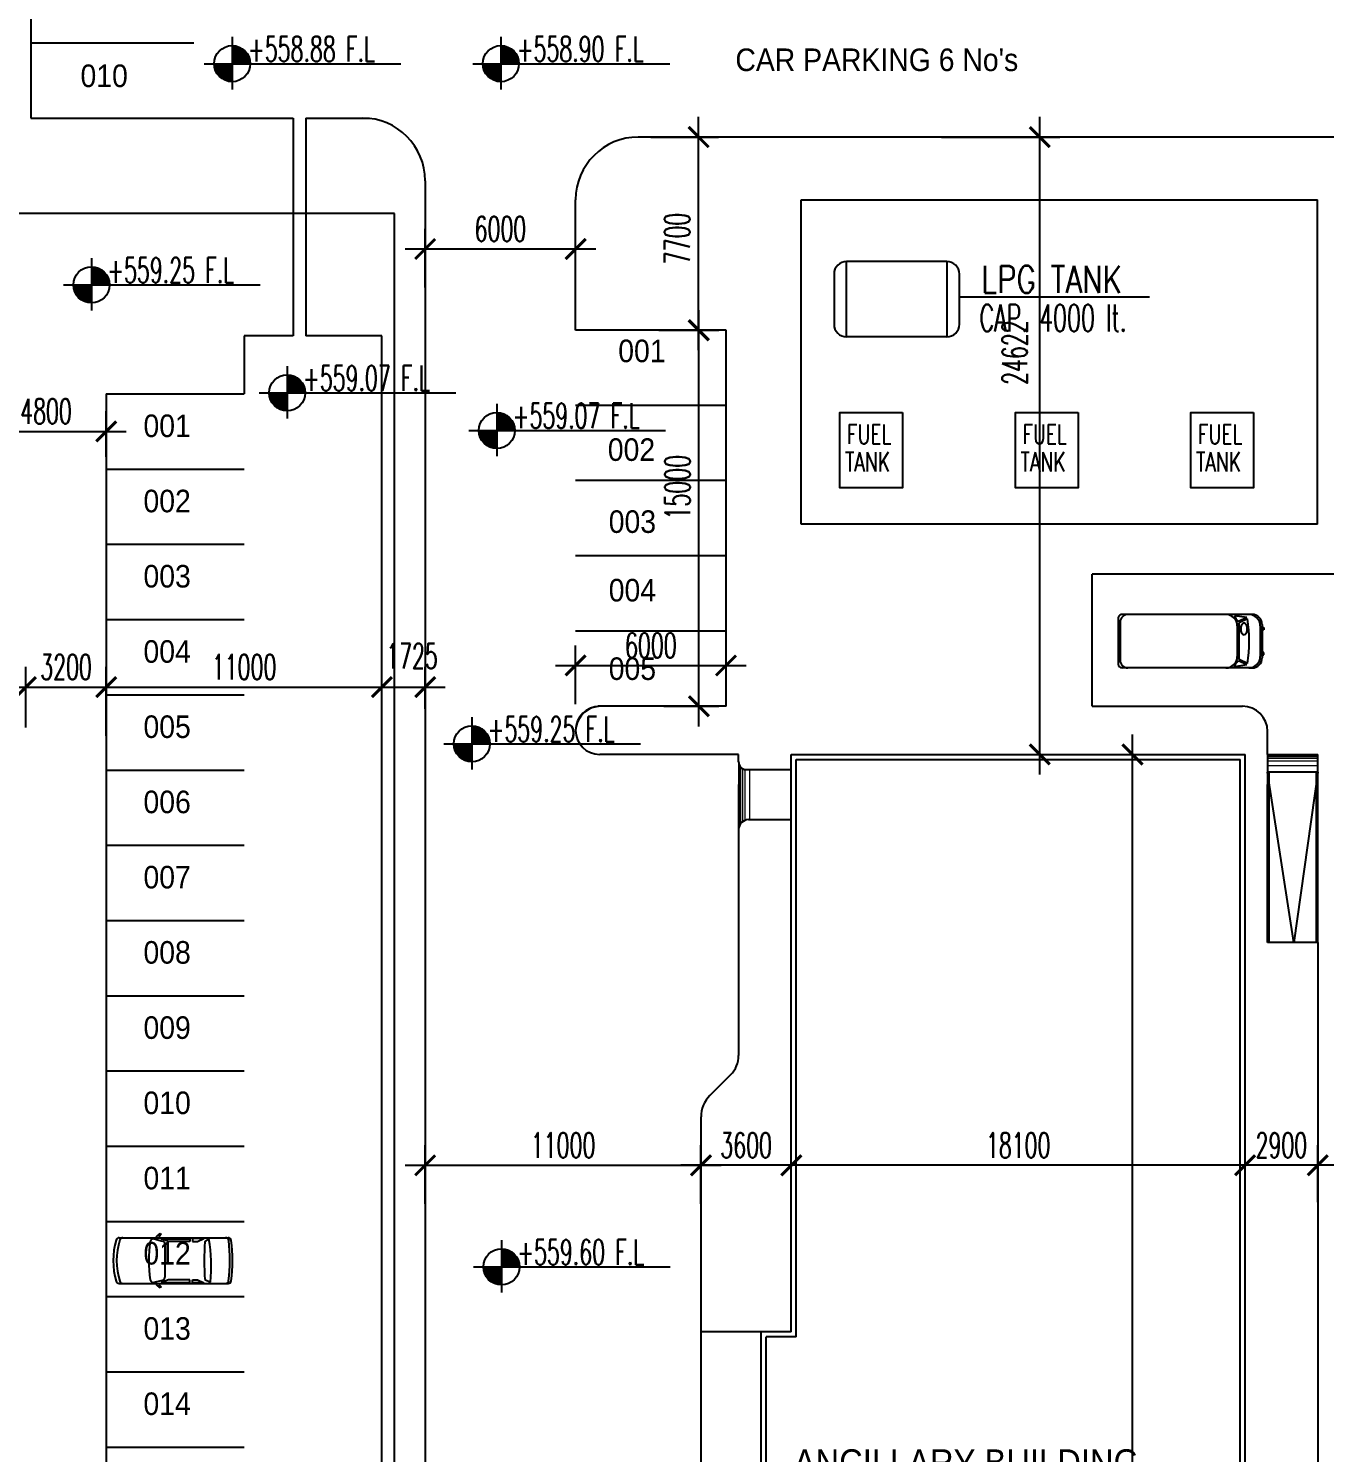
# Model space of a CAD drawing. Extents: x -708 to -403, y -916 to -561.
# Drawn here: x -645.3 to -593.6, y -712.5 to -655.8 of the extents above; entities that cross this region are included whole.
import ezdxf

# ---------------------------------------------------------------- set-up
doc = ezdxf.new("R2010")
doc.units = 0
doc.header["$LTSCALE"] = 0.2
doc.header["$MEASUREMENT"] = 0
doc.header["$PDMODE"] = 3
doc.header["$PDSIZE"] = 5
doc.linetypes.add('HIDDEN', pattern=[0.375, 0.25, -0.125])
doc.layers.get('0').update_dxf_attribs({"color": 11, "linetype": 'CONTINUOUS'})
doc.layers.get('Defpoints').update_dxf_attribs({"linetype": 'CONTINUOUS'})
for name, color, linetype in [('CCar', 7, 'CONTINUOUS'), ('CURB', 9, 'CONTINUOUS'), ('dimsite', 4, 'CONTINUOUS'), ('FENCE', 3, 'HIDDEN'), ('Level', 2, 'CONTINUOUS'), ('ParkLine', 11, 'CONTINUOUS'), ('Prapet', 2, 'CONTINUOUS'), ('Ptext', 11, 'CONTINUOUS'), ('ROOF', 2, 'CONTINUOUS'), ('STR', 9, 'CONTINUOUS'), ('TEXT', 4, 'CONTINUOUS'), ('TXT1', 2, 'CONTINUOUS'), ('WALKWAYS', 9, 'CONTINUOUS')]:
    doc.layers.add(name, color=color, linetype=linetype)
doc.layers.add('H-RAMP', color=11, linetype='CONTINUOUS', lineweight=5)
doc.styles.add('ROMANS', font='ROMANS.SHX', dxfattribs={"width": 0.6})
doc.styles.add('S-077', font='simplex.shx', dxfattribs={"width": 0.8, "height": 1077})
doc.styles.add('TTXT', font='swisse.ttf', dxfattribs={"width": 0.6})
doc.linetypes.add('FENCELINE1', pattern='A,0.25,-0.1,[133,ltypeshp.shx,S=0.1,R=0,X=-0.1,Y=0],-0.1,1', length=1.45)
doc.dimstyles.new('1-500', dxfattribs={"dimscale": 2, "dimtxt": 0.5, "dimasz": 0.4, "dimexe": 0.4, "dimexo": 0.03, "dimgap": 0.15, "dimtad": 1, "dimdec": 0, "dimlfac": 1000, "dimzin": 13, "dimdsep": 46, "dimtxsty": 'ROMANS', "dimblk": 'ARCHTICK', "dimcen": 0.09, "dimdle": 0.4, "dimclrd": 256, "dimclre": 256, "dimclrt": 2, "dimadec": 0, "dimazin": 0, "dimtfac": 1, "dimtdec": 0, "dimtofl": 0, "dimtmove": 2, "dimatfit": 3, "dimldrblk": 'CLOSEDBLANK', "dimfxl": 0, "dimtolj": 1, "dimtzin": 0, "dimlwd": -1, "dimlwe": -1, "dimarcsym": 0})

# ---------------------------------------------------------------- blocks, each defined once
blk = doc.blocks.new('_ARCHTICK')
at = {"color": 0, "linetype": 'ByBlock', "const_width": 0.15}
blk.add_lwpolyline([(-0.5, -0.5), (0.5, 0.5)], dxfattribs=at)
blk = doc.blocks.new('*D29')
at = {"layer": 'Defpoints', "color": 0}
for p in [(-660.217, -681.611), (-645.392, -682.014), (-645.392, -682.014)]:
    blk.add_point(p, dxfattribs=at)
at = {"layer": 'dimsite'}
for p, q in [((-645.392, -681.954), (-645.392, -681.214)), ((-661.017, -682.014), (-644.592, -682.014)), ((-660.217, -681.671), (-660.217, -682.814))]:
    blk.add_line(p, q, dxfattribs=at)
at = {"layer": 'dimsite', "xscale": 0.8, "yscale": 0.8, "zscale": 0.8, "rotation": 180}
blk.add_blockref('_ARCHTICK', (-660.217, -682.014), dxfattribs=at)
at = {"layer": 'dimsite', "xscale": 0.8, "yscale": 0.8, "zscale": 0.8}
blk.add_blockref('_ARCHTICK', (-645.392, -682.014), dxfattribs=at)
at = {"layer": 'dimsite', "color": 2, "insert": (-652.805, -681.214), "char_height": 1, "attachment_point": 5, "style": 'ROMANS'}
blk.add_mtext('\\A1;14825', dxfattribs=at)
blk = doc.blocks.new('_ClosedBlank')
at = {"color": 0, "linetype": 'ByBlock', "lineweight": -2}
for p, q in [((-1, 0.167), (0, 0)), ((-1, 0.167), (-1, -0.167)), ((0, 0), (-1, -0.167))]:
    blk.add_line(p, q, dxfattribs=at)
blk = doc.blocks.new('*D34')
at = {"layer": 'Defpoints', "color": 0}
for p in [(-631.192, -682.014), (-631.192, -682.932), (-642.192, -683.231)]:
    blk.add_point(p, dxfattribs=at)
at = {"layer": 'dimsite'}
for p, q in [((-642.192, -683.171), (-642.192, -681.214)), ((-631.192, -682.872), (-631.192, -681.214)), ((-642.992, -682.014), (-630.392, -682.014))]:
    blk.add_line(p, q, dxfattribs=at)
at = {"layer": 'dimsite', "xscale": 0.8, "yscale": 0.8, "zscale": 0.8, "rotation": 180}
blk.add_blockref('_ARCHTICK', (-642.192, -682.014), dxfattribs=at)
at = {"layer": 'dimsite', "xscale": 0.8, "yscale": 0.8, "zscale": 0.8}
blk.add_blockref('_ARCHTICK', (-631.192, -682.014), dxfattribs=at)
at = {"layer": 'dimsite', "color": 2, "insert": (-636.692, -681.214), "char_height": 1, "attachment_point": 5, "style": 'ROMANS'}
blk.add_mtext('\\A1;11000', dxfattribs=at)
blk = doc.blocks.new('*D35')
at = {"layer": 'Defpoints', "color": 0}
for p in [(-618.467, -701.086), (-629.467, -702.689), (-618.467, -702.689)]:
    blk.add_point(p, dxfattribs=at)
at = {"layer": 'dimsite'}
for p, q in [((-629.467, -702.629), (-629.467, -700.286)), ((-618.467, -702.629), (-618.467, -700.286)), ((-630.267, -701.086), (-617.667, -701.086))]:
    blk.add_line(p, q, dxfattribs=at)
at = {"layer": 'dimsite', "xscale": 0.8, "yscale": 0.8, "zscale": 0.8, "rotation": 180}
blk.add_blockref('_ARCHTICK', (-629.467, -701.086), dxfattribs=at)
at = {"layer": 'dimsite', "xscale": 0.8, "yscale": 0.8, "zscale": 0.8}
blk.add_blockref('_ARCHTICK', (-618.467, -701.086), dxfattribs=at)
at = {"layer": 'dimsite', "color": 2, "insert": (-623.967, -700.286), "char_height": 1, "attachment_point": 5, "style": 'ROMANS'}
blk.add_mtext('\\A1;11000', dxfattribs=at)
blk = doc.blocks.new('*D173')
at = {"layer": 'Defpoints', "color": 0}
for p in [(-642.192, -671.817), (-642.192, -672.887), (-646.992, -673.018)]:
    blk.add_point(p, dxfattribs=at)
at = {"layer": 'dimsite'}
for p, q in [((-646.992, -672.958), (-646.992, -671.017)), ((-642.192, -672.827), (-642.192, -671.017)), ((-647.792, -671.817), (-641.392, -671.817))]:
    blk.add_line(p, q, dxfattribs=at)
at = {"layer": 'dimsite', "xscale": 0.8, "yscale": 0.8, "zscale": 0.8, "rotation": 180}
blk.add_blockref('_ARCHTICK', (-646.992, -671.817), dxfattribs=at)
at = {"layer": 'dimsite', "xscale": 0.8, "yscale": 0.8, "zscale": 0.8}
blk.add_blockref('_ARCHTICK', (-642.192, -671.817), dxfattribs=at)
at = {"layer": 'dimsite', "color": 2, "insert": (-644.592, -671.017), "char_height": 1, "attachment_point": 5, "style": 'ROMANS'}
blk.add_mtext('\\A1;4800', dxfattribs=at)
blk = doc.blocks.new('Vclsdp')
for p, q in [((0.236, 0.911), (4.582, 0.911)), ((1.631, 0.865), (1.964, 0.777)), ((1.911, 1.053), (1.87, 1.071)), ((2.198, 0.768), (1.916, 0.872)), ((1.916, 0.872), (3.053, 0.872)), ((2.058, 0.654), (2.058, -0.654)), ((3.053, 0.768), (2.198, 0.768)), ((3.053, 0.872), (3.053, 0.768)), ((3.16, 0.883), (3.16, 0.766)), ((3.617, 0.883), (3.16, 0.883)), ((3.16, 0.766), (3.355, 0.766)), ((3.355, 0.766), (3.617, 0.883)), ((3.655, 0.751), (3.816, 0.864)), ((0.236, -0.911), (4.581, -0.911)), ((1.631, -0.865), (1.964, -0.777)), ((1.911, -1.053), (1.87, -1.071)), ((2.198, -0.768), (1.916, -0.872)), ((1.916, -0.872), (3.053, -0.872)), ((3.053, -0.768), (2.198, -0.768)), ((3.053, -0.872), (3.053, -0.768)), ((3.16, -0.883), (3.16, -0.766)), ((3.16, -0.766), (3.355, -0.766)), ((3.617, -0.883), (3.16, -0.883)), ((3.355, -0.766), (3.617, -0.883)), ((3.655, -0.751), (3.875, -0.864))]:
    blk.add_line(p, q)
for centre, radius, start, end in [((2.993, 0), 2.993, 164.0673, 195.9327), ((0.236, 0.784), 0.127, 90, 162.5507), ((2.964, 0), 2.829, 163.0675, 196.9325), ((0.378, 0.784), 0.127, 90, 161.4637), ((6.155, 0), 4.743, 170.7342, 189.2658), ((1.599, 0.742), 0.127, 75.2564, 170.0648), ((1.973, 0.786), 0.303, 109.7944, 155.6458), ((2.008, 0.9), 0.18, 122.3474, 176.7713), ((1.931, 0.654), 0.127, 0, 75.2564), ((13.72, 0), 10.093, 175.7353, 184.2647), ((-2.706, -0.221), 6.611, 354.4202, 9.448), ((4.478, 0.784), 0.127, 7.3566, 90), ((4.582, 0.784), 0.127, 7.3566, 90), ((-2.175, 0.004), 6.825, 353.2311, 6.6925), ((-2.07, 0.004), 6.825, 353.2311, 6.6925), ((0.236, -0.784), 0.127, 197.4493, 270), ((0.378, -0.784), 0.127, 198.5363, 270), ((1.599, -0.742), 0.127, 189.9352, 284.7436), ((1.973, -0.786), 0.303, 204.3542, 250.2056), ((2.008, -0.9), 0.18, 183.2287, 237.6526), ((1.931, -0.654), 0.127, 284.7436, 0), ((4.477, -0.784), 0.127, 270, 352.5594), ((4.581, -0.784), 0.127, 270, 352.5594)]:
    blk.add_arc(centre, radius, start, end)
blk = doc.blocks.new('*D186')
at = {"layer": 'Defpoints', "color": 0}
for p in [(-642.192, -682.014), (-645.392, -683.691), (-642.192, -684.017)]:
    blk.add_point(p, dxfattribs=at)
at = {"layer": 'dimsite'}
for p, q in [((-645.392, -683.631), (-645.392, -681.214)), ((-642.192, -683.957), (-642.192, -681.214)), ((-646.192, -682.014), (-641.392, -682.014))]:
    blk.add_line(p, q, dxfattribs=at)
at = {"layer": 'dimsite', "xscale": 0.8, "yscale": 0.8, "zscale": 0.8, "rotation": 180}
blk.add_blockref('_ARCHTICK', (-645.392, -682.014), dxfattribs=at)
at = {"layer": 'dimsite', "xscale": 0.8, "yscale": 0.8, "zscale": 0.8}
blk.add_blockref('_ARCHTICK', (-642.192, -682.014), dxfattribs=at)
at = {"layer": 'dimsite', "color": 2, "insert": (-643.792, -681.214), "char_height": 1, "attachment_point": 5, "style": 'ROMANS'}
blk.add_mtext('\\A1;3200', dxfattribs=at)
blk = doc.blocks.new('*D235')
at = {"layer": 'Defpoints', "color": 0}
for p in [(-623.467, -664.543), (-629.467, -666.146), (-623.467, -666.146)]:
    blk.add_point(p, dxfattribs=at)
at = {"layer": 'dimsite'}
for p, q in [((-629.467, -666.086), (-629.467, -663.743)), ((-623.467, -666.086), (-623.467, -663.743)), ((-630.267, -664.543), (-622.667, -664.543))]:
    blk.add_line(p, q, dxfattribs=at)
at = {"layer": 'dimsite', "xscale": 0.8, "yscale": 0.8, "zscale": 0.8, "rotation": 180}
blk.add_blockref('_ARCHTICK', (-629.467, -664.543), dxfattribs=at)
at = {"layer": 'dimsite', "xscale": 0.8, "yscale": 0.8, "zscale": 0.8}
blk.add_blockref('_ARCHTICK', (-623.467, -664.543), dxfattribs=at)
at = {"layer": 'dimsite', "color": 2, "insert": (-626.467, -663.743), "char_height": 1, "attachment_point": 5, "style": 'ROMANS'}
blk.add_mtext('\\A1;6000', dxfattribs=at)
blk = doc.blocks.new('*D236')
at = {"layer": 'Defpoints', "color": 0}
for p in [(-617.467, -681.153), (-623.467, -682.755), (-617.467, -682.755)]:
    blk.add_point(p, dxfattribs=at)
at = {"layer": 'dimsite'}
for p, q in [((-623.467, -682.695), (-623.467, -680.353)), ((-617.467, -682.695), (-617.467, -680.353)), ((-624.267, -681.153), (-616.667, -681.153))]:
    blk.add_line(p, q, dxfattribs=at)
at = {"layer": 'dimsite', "xscale": 0.8, "yscale": 0.8, "zscale": 0.8, "rotation": 180}
blk.add_blockref('_ARCHTICK', (-623.467, -681.153), dxfattribs=at)
at = {"layer": 'dimsite', "xscale": 0.8, "yscale": 0.8, "zscale": 0.8}
blk.add_blockref('_ARCHTICK', (-617.467, -681.153), dxfattribs=at)
at = {"layer": 'dimsite', "color": 2, "insert": (-620.467, -680.353), "char_height": 1, "attachment_point": 5, "style": 'ROMANS'}
blk.add_mtext('\\A1;6000', dxfattribs=at)
blk = doc.blocks.new('*D237')
at = {"layer": 'Defpoints', "color": 0}
for p in [(-629.467, -682.014), (-631.192, -682.992), (-629.467, -682.945)]:
    blk.add_point(p, dxfattribs=at)
at = {"layer": 'dimsite'}
for p, q in [((-631.192, -682.932), (-631.192, -681.214)), ((-629.467, -682.885), (-629.467, -681.214)), ((-631.992, -682.014), (-628.667, -682.014))]:
    blk.add_line(p, q, dxfattribs=at)
at = {"layer": 'dimsite', "xscale": 0.8, "yscale": 0.8, "zscale": 0.8, "rotation": 180}
blk.add_blockref('_ARCHTICK', (-631.192, -682.014), dxfattribs=at)
at = {"layer": 'dimsite', "xscale": 0.8, "yscale": 0.8, "zscale": 0.8}
blk.add_blockref('_ARCHTICK', (-629.467, -682.014), dxfattribs=at)
at = {"layer": 'dimsite', "color": 2, "insert": (-629.994, -680.779), "char_height": 1, "attachment_point": 5, "style": 'ROMANS'}
blk.add_mtext('\\A1;1725', dxfattribs=at)
blk = doc.blocks.new('*D238')
at = {"layer": 'Defpoints', "color": 0}
for p in [(-608.935, -660.08), (-604.954, -660.08), (-608.185, -684.702)]:
    blk.add_point(p, dxfattribs=at)
at = {"layer": 'dimsite'}
for p, q in [((-604.954, -685.502), (-604.954, -659.28)), ((-608.875, -660.08), (-604.154, -660.08)), ((-608.125, -684.702), (-604.154, -684.702))]:
    blk.add_line(p, q, dxfattribs=at)
at = {"layer": 'dimsite', "xscale": 0.8, "yscale": 0.8, "zscale": 0.8}
for p, rotation in [((-604.954, -660.08), 90), ((-604.954, -684.702), 270)]:
    blk.add_blockref('_ARCHTICK', p, dxfattribs=dict(at, rotation=rotation))
at = {"layer": 'dimsite', "color": 2, "insert": (-605.951, -668.677), "char_height": 1, "attachment_point": 5, "rotation": 90, "style": 'ROMANS'}
blk.add_mtext('\\A1;24622', dxfattribs=at)
blk = doc.blocks.new('*D239')
at = {"layer": 'Defpoints', "color": 0}
for p in [(-620.533, -660.08), (-618.563, -660.08), (-620.163, -667.781)]:
    blk.add_point(p, dxfattribs=at)
at = {"layer": 'dimsite'}
for p, q in [((-618.563, -668.581), (-618.563, -659.28)), ((-620.473, -660.08), (-617.763, -660.08)), ((-620.103, -667.781), (-617.763, -667.781))]:
    blk.add_line(p, q, dxfattribs=at)
at = {"layer": 'dimsite', "xscale": 0.8, "yscale": 0.8, "zscale": 0.8}
for p, rotation in [((-618.563, -660.08), 90), ((-618.563, -667.781), 270)]:
    blk.add_blockref('_ARCHTICK', p, dxfattribs=dict(at, rotation=rotation))
at = {"layer": 'dimsite', "color": 2, "insert": (-619.417, -664.128), "char_height": 1, "attachment_point": 5, "rotation": 90, "style": 'ROMANS'}
blk.add_mtext('\\A1;7700', dxfattribs=at)
blk = doc.blocks.new('*D240')
at = {"layer": 'Defpoints', "color": 0}
for p in [(-620.208, -667.781), (-618.551, -667.781), (-620.008, -682.781)]:
    blk.add_point(p, dxfattribs=at)
at = {"layer": 'dimsite'}
for p, q in [((-618.551, -683.581), (-618.551, -666.981)), ((-620.148, -667.781), (-617.751, -667.781)), ((-619.948, -682.781), (-617.751, -682.781))]:
    blk.add_line(p, q, dxfattribs=at)
at = {"layer": 'dimsite', "xscale": 0.8, "yscale": 0.8, "zscale": 0.8}
for p, rotation in [((-618.551, -667.781), 90), ((-618.551, -682.781), 270)]:
    blk.add_blockref('_ARCHTICK', p, dxfattribs=dict(at, rotation=rotation))
at = {"layer": 'dimsite', "color": 2, "insert": (-619.405, -674.046), "char_height": 1, "attachment_point": 5, "rotation": 90, "style": 'ROMANS'}
blk.add_mtext('\\A1;15000', dxfattribs=at)
blk = doc.blocks.new('*D258')
at = {"layer": 'Defpoints', "color": 0}
for p in [(-605.282, -684.702), (-601.254, -684.702), (-603.24, -751.722)]:
    blk.add_point(p, dxfattribs=at)
at = {"layer": 'dimsite'}
for p, q in [((-601.254, -752.522), (-601.254, -683.902)), ((-605.222, -684.702), (-600.454, -684.702)), ((-603.18, -751.722), (-600.454, -751.722))]:
    blk.add_line(p, q, dxfattribs=at)
at = {"layer": 'dimsite', "xscale": 0.8, "yscale": 0.8, "zscale": 0.8}
for p, rotation in [((-601.254, -684.702), 90), ((-601.254, -751.722), 270)]:
    blk.add_blockref('_ARCHTICK', p, dxfattribs=dict(at, rotation=rotation))
at = {"layer": 'dimsite', "color": 2, "insert": (-602.054, -718.212), "char_height": 1, "attachment_point": 5, "rotation": 90, "style": 'ROMANS'}
blk.add_mtext('\\A1;67020', dxfattribs=at)
blk = doc.blocks.new('*D257')
at = {"layer": 'Defpoints', "color": 0}
for p in [(-618.467, -701.086), (-618.467, -702.617), (-614.867, -702.617)]:
    blk.add_point(p, dxfattribs=at)
at = {"layer": 'dimsite'}
for p, q in [((-618.467, -702.557), (-618.467, -700.286)), ((-614.867, -702.557), (-614.867, -700.286)), ((-614.067, -701.086), (-619.267, -701.086))]:
    blk.add_line(p, q, dxfattribs=at)
at = {"layer": 'dimsite', "xscale": 0.8, "yscale": 0.8, "zscale": 0.8, "rotation": 180}
blk.add_blockref('_ARCHTICK', (-618.467, -701.086), dxfattribs=at)
at = {"layer": 'dimsite', "xscale": 0.8, "yscale": 0.8, "zscale": 0.8}
blk.add_blockref('_ARCHTICK', (-614.867, -701.086), dxfattribs=at)
at = {"layer": 'dimsite', "color": 2, "insert": (-616.667, -700.286), "char_height": 1, "attachment_point": 5, "style": 'ROMANS'}
blk.add_mtext('\\A1;3600', dxfattribs=at)
blk = doc.blocks.new('*D255')
at = {"layer": 'Defpoints', "color": 0}
for p in [(-614.867, -701.086), (-614.867, -702.617), (-596.767, -702.617)]:
    blk.add_point(p, dxfattribs=at)
at = {"layer": 'dimsite'}
for p, q in [((-614.867, -702.557), (-614.867, -700.286)), ((-596.767, -702.557), (-596.767, -700.286)), ((-595.967, -701.086), (-615.667, -701.086))]:
    blk.add_line(p, q, dxfattribs=at)
at = {"layer": 'dimsite', "xscale": 0.8, "yscale": 0.8, "zscale": 0.8, "rotation": 180}
blk.add_blockref('_ARCHTICK', (-614.867, -701.086), dxfattribs=at)
at = {"layer": 'dimsite', "xscale": 0.8, "yscale": 0.8, "zscale": 0.8}
blk.add_blockref('_ARCHTICK', (-596.767, -701.086), dxfattribs=at)
at = {"layer": 'dimsite', "color": 2, "insert": (-605.817, -700.286), "char_height": 1, "attachment_point": 5, "style": 'ROMANS'}
blk.add_mtext('\\A1;18100', dxfattribs=at)
blk = doc.blocks.new('*D256')
at = {"layer": 'Defpoints', "color": 0}
for p in [(-596.767, -701.086), (-596.767, -702.617), (-593.867, -702.617)]:
    blk.add_point(p, dxfattribs=at)
at = {"layer": 'dimsite'}
for p, q in [((-596.767, -702.557), (-596.767, -700.286)), ((-593.867, -702.557), (-593.867, -700.286)), ((-593.067, -701.086), (-597.567, -701.086))]:
    blk.add_line(p, q, dxfattribs=at)
at = {"layer": 'dimsite', "xscale": 0.8, "yscale": 0.8, "zscale": 0.8, "rotation": 180}
blk.add_blockref('_ARCHTICK', (-596.767, -701.086), dxfattribs=at)
at = {"layer": 'dimsite', "xscale": 0.8, "yscale": 0.8, "zscale": 0.8}
blk.add_blockref('_ARCHTICK', (-593.867, -701.086), dxfattribs=at)
at = {"layer": 'dimsite', "color": 2, "insert": (-595.317, -700.286), "char_height": 1, "attachment_point": 5, "style": 'ROMANS'}
blk.add_mtext('\\A1;2900', dxfattribs=at)
blk = doc.blocks.new('Vtvanp')
for p, q in [((0, -0.66), (0, 0.66)), ((0.076, -0.61), (0.076, 0.61)), ((0.406, 1.067), (5.588, 1.067)), ((0.588, 0.893), (0.923, 0.734)), ((0.61, 0.939), (1.107, 1.017)), ((0.61, 0.939), (0.945, 0.779)), ((0.923, 0.734), (0.923, -0.734)), ((1.045, 0.886), (0.945, 0.779)), ((0.991, -0.61), (0.991, 0.61)), ((1.107, 1.017), (1.045, 0.886)), ((5.664, -0.762), (5.664, 0.762)), ((5.74, -0.914), (5.74, 0.914)), ((0, 0.549), (-0.061, 0.549)), ((-0.061, 0.549), (-0.061, 0.453)), ((-0.061, 0.453), (0, 0.453)), ((-0.061, -0.453), (0, -0.453)), ((-0.061, -0.549), (-0.061, -0.453)), ((0, -0.549), (-0.061, -0.549)), ((0.406, -1.067), (5.588, -1.067)), ((0.588, -0.893), (0.923, -0.734)), ((0.61, -0.939), (0.945, -0.779)), ((0.61, -0.939), (1.107, -1.017)), ((1.045, -0.886), (0.945, -0.779)), ((1.107, -1.017), (1.045, -0.886))]:
    blk.add_line(p, q)
blk.add_lwpolyline([(0.724, -0.257, 0.15854), (0.679, -0.272, 0.106465), (0.632, -0.324, 0.07162), (0.601, -0.402, 0.071565), (0.594, -0.486, 0.057969), (0.604, -0.578, 0.07162), (0.632, -0.648, 0.106465), (0.679, -0.701, 0.15854), (0.724, -0.716, 0.15854), (0.77, -0.701, 0.106465), (0.817, -0.648, 0.07162), (0.844, -0.578, 0.057969), (0.855, -0.486, 0.057969), (0.844, -0.394, 0.07162), (0.817, -0.324, 0.106465), (0.77, -0.272, 0.15854)], format="xyb", close=True)
for centre, radius, start, end in [((0.406, 0.66), 0.406, 90, 180), ((0.533, 0.61), 0.457, 90, 180), ((5.779, 0), 5.267, 170.2424, 189.7576), ((1.448, 0.61), 0.457, 90, 180), ((5.359, 0.762), 0.305, 0, 90), ((5.588, 0.914), 0.152, 0, 90), ((0.406, -0.66), 0.406, 180, 270), ((0.533, -0.61), 0.457, 180, 270), ((1.448, -0.61), 0.457, 180, 270), ((5.359, -0.762), 0.305, 270, 0), ((5.588, -0.914), 0.152, 270, 0)]:
    blk.add_arc(centre, radius, start, end)
blk = doc.blocks.new('A$C4FC02F7F')
at = {"layer": 'CURB', "color": 8, "linetype": 'Continuous'}
blk.add_line((15.3046, 102.8651), (22.8844, 102.8651), dxfattribs=at)
at = {"layer": 'CURB'}
for p, q in [((6, 86.542), (0.9608, 86.542)), ((6.5004, 84.6205), (0.9608, 84.6205)), ((6.5004, 84.3205), (6.5004, 84.6205)), ((29.6, 77.1205), (29.6, 84.6205)), ((6.8, 84.0205), (8.6, 84.0205)), ((29.55, 77.1205), (29.55, 83.9205)), ((6.5, 83.4205), (6.5, 72.6176)), ((27.5991, 77.1205), (27.5991, 83.4205)), ((6.8994, 82.0214), (8.5839, 82.0214)), ((5.3518, 71.0137), (6.1778, 71.8397)), ((5, 70.1652), (5, 61.3005))]:
    blk.add_line(p, q, dxfattribs=at)
for centre, radius, start, end in [((0.9608, 85.5813), 0.9608, 90, 270), ((6.8, 84.3205), 0.3, 177.02834, 270), ((6.8994, 81.6214), 0.4, 90, 180), ((5.4, 72.6176), 1.1, 315, 0), ((6.2003, 70.1652), 1.2, 135, 180)]:
    blk.add_arc(centre, radius, start, end, dxfattribs=at)
at = {"layer": 'FENCE', "linetype": 'FENCELINE1'}
for p, q in [((8.9916, 106.7425), (29.5916, 106.7425)), ((8.9916, 93.8052), (8.9916, 106.7425)), ((29.5916, 93.8052), (29.5916, 106.7425)), ((29.5916, 93.8052), (8.9916, 93.8052))]:
    blk.add_line(p, q, dxfattribs=at)
at = {"layer": 'H-RAMP'}
for p, q in [((29.6, 84.6205), (27.6, 84.6205)), ((6.5004, 84.3205), (6.5004, 81.6214)), ((6.522, 84.2078), (6.522, 81.7539)), ((6.5806, 84.1159), (6.5806, 81.863)), ((6.6528, 84.0591), (6.6528, 81.9364)), ((29.6, 84.607), (27.6, 84.607)), ((29.6, 84.5844), (27.6, 84.5844)), ((29.6, 84.5257), (27.6, 84.5257)), ((29.6, 84.4535), (27.6, 84.4535)), ((29.604, 84.3542), (27.6, 84.3542)), ((29.6, 84.1715), (27.6, 84.1715)), ((6.7521, 84.0243), (6.7521, 81.9933)), ((6.9349, 84.0205), (6.9349, 82.0214))]:
    blk.add_line(p, q, dxfattribs=at)
at = {"layer": 'Prapet'}
blk.add_line((26.7, 47.6005), (26.7, 72.6005), dxfattribs=at)
at = {"layer": 'ROOF'}
for p, q in [((8.601, 61.6005), (8.601, 84.6205)), ((8.601, 84.6205), (26.7, 84.6205)), ((26.7, 17.6005), (26.7, 84.6205)), ((8.801, 61.4005), (8.801, 84.4205)), ((8.801, 84.4205), (26.5, 84.4205)), ((26.5, 17.8005), (26.5, 84.4205)), ((7.4, 28.8165), (7.4, 61.6005)), ((8.601, 61.6005), (7.4, 61.6005)), ((7.6, 29.0165), (7.6, 61.4005)), ((8.801, 61.4005), (7.6, 61.4005))]:
    blk.add_line(p, q, dxfattribs=at)
at = {"layer": 'STR'}
for p, q in [((27.6, 84.6205), (27.6, 77.1205)), ((29.6, 83.9205), (27.6, 83.9205)), ((28.65, 77.1205), (27.6, 83.9205)), ((27.65, 83.9205), (27.65, 77.1205)), ((29.6, 83.9205), (28.65, 77.1205)), ((29.6, 77.1205), (29.6, 83.9205)), ((29.6, 77.1205), (27.6, 77.1205)), ((29.6, 77.1205), (29.6, 33.4005)), ((5, 61.6005), (5, 17.6005)), ((7.4, 61.6005), (5, 61.6005))]:
    blk.add_line(p, q, dxfattribs=at)
at = {"layer": 'TEXT'}
blk.add_line((14.8062, 101.2768), (10.8062, 101.2768), dxfattribs=at)
blk.add_lwpolyline([(14.8062, 104.2768), (14.8062, 101.2768, 0.4142136), (15.3062, 101.7768), (15.3062, 103.7768, 0.4142136), (14.8062, 104.2768), (10.8062, 104.2768, 0.4142136), (10.3062, 103.7768), (10.3062, 101.7768, 0.4142136), (10.8062, 101.2768), (10.8062, 104.2768)], format="xyb", dxfattribs=at)
for points in [[(13.0416, 98.2553), (13.0416, 95.2553), (10.5416, 95.2553), (10.5416, 98.2553)], [(20.0416, 98.2553), (20.0416, 95.2553), (17.5416, 95.2553), (17.5416, 98.2553)], [(27.0416, 98.2553), (27.0416, 95.2553), (24.5416, 95.2553), (24.5416, 98.2553)]]:
    blk.add_lwpolyline(points, close=True, dxfattribs=at)
at = {"layer": 'WALKWAYS'}
for p, q in [((31.5916, 91.8052), (20.6, 91.8052)), ((20.6, 86.542), (20.6, 91.8052)), ((20.6, 86.542), (26.6, 86.542)), ((27.6, 84.6205), (27.6, 85.542))]:
    blk.add_line(p, q, dxfattribs=at)
blk.add_arc((26.6, 85.542), 1, 0, 90, dxfattribs=at)
at = {"layer": 'CURB', "rotation": 180}
blk.add_blockref('Vtvanp', (27.3831, 89.1378), dxfattribs=at)
at = {"layer": 'TEXT', "color": 3, "style": 'S-077'}
for s, height, width, p in [('LPG TANK', 1.077, 0.8, (16.1787, 103.0328)), ('CAP. 4000 lt.', 1.077, 0.6, (16.1115, 101.4905)), ('FUEL', 0.777, 0.7, (10.8234, 97.006)), ('FUEL', 0.777, 0.7, (17.8234, 97.006)), ('FUEL', 0.777, 0.7, (24.8234, 97.006)), ('TANK', 0.777, 0.7, (10.7446, 95.9031)), ('TANK', 0.777, 0.7, (17.7446, 95.9031)), ('TANK', 0.777, 0.7, (24.7446, 95.9031))]:
    blk.add_text(s, height=height, dxfattribs=dict(at, width=width)).set_placement(p)
at = {"layer": 'TXT1', "style": 'TTXT', "width": 0.9}
blk.add_text('ANCILLARY BUILDING', height=1.0374, dxfattribs=at).set_placement((8.6991, 55.8729))
at = {"layer": 'dimsite'}
for base, p1, p2, angle, picture, middle in [((22.2126, 84.6205), (20.2269, 17.6005), (18.1848, 84.6205), 90, '*D258', (21.4126, 51.1105)), ((5, 68.2362), (8.6, 66.7058), (5, 66.7058), 180, '*D257', (6.8, 69.0362)), ((8.6, 68.2362), (26.7, 66.7058), (8.6, 66.7058), 180, '*D255', (17.65, 69.0362)), ((26.7, 68.2362), (29.6, 66.7058), (26.7, 66.7058), 180, '*D256', (28.15, 69.0362))]:
    dim = blk.add_linear_dim(base=base, p1=p1, p2=p2, angle=angle, dimstyle='1-500', dxfattribs=at)
    dim.commit()
    dim.dimension.update_dxf_attribs({"geometry": picture, "text_midpoint": middle, "insert": (623.4671, 769.3226)})

msp = doc.modelspace()

# ---------------------------------------------------------------- linework, layer by layer
at = {"layer": 'CURB'}
for p, q in [((-634.7302, -659.3221), (-634.7302, -668.0091)), ((-634.2302, -659.3221), (-634.2302, -668.0091)), ((-623.4671, -667.7805), (-623.4671, -662.58)), ((-634.7302, -668.0091), (-636.6921, -668.0091)), ((-631.1921, -668.0091), (-634.2302, -668.0091)), ((-617.4671, -682.7805), (-622.5671, -682.7805))]:
    msp.add_line(p, q, dxfattribs=at)
msp.add_arc((-622.4671, -683.7805), 1, 90, 170.20073, dxfattribs=at)
at = {"layer": 'FENCE', "linetype": 'FENCELINE1'}
for p, q in [((-614.4755, -662.58), (-593.8755, -662.58)), ((-630.6921, -663.1221), (-682.9921, -663.1221)), ((-630.6921, -759.8408), (-630.6921, -663.1221))]:
    msp.add_line(p, q, dxfattribs=at)
at = {"layer": 'Level'}
for p, q in [((-637.1685, -656.0879), (-637.1685, -658.178)), ((-626.4475, -656.0879), (-626.4475, -658.178)), ((-638.2863, -657.1536), (-630.4374, -657.1536)), ((-627.5653, -657.1536), (-619.7163, -657.1536)), ((-642.7819, -664.911), (-642.7819, -667.0011)), ((-643.8998, -665.9767), (-636.0508, -665.9767)), ((-634.9746, -669.2157), (-634.9746, -671.3059)), ((-636.0924, -670.2814), (-628.2434, -670.2814)), ((-626.61, -670.7157), (-626.61, -672.8059)), ((-627.7278, -671.7814), (-619.8788, -671.7814)), ((-627.6095, -683.2149), (-627.6095, -685.3051)), ((-628.7273, -684.2807), (-620.8784, -684.2807)), ((-626.4278, -704.0724), (-626.4278, -706.1626)), ((-627.5456, -705.1381), (-619.6966, -705.1381))]:
    msp.add_line(p, q, dxfattribs=at)
at = {"layer": 'Level', "const_width": 0.7037}
for points in [[(-636.8166, -657.1536, 0.4142136), (-637.1685, -656.8017, 0.4142136)], [(-626.0956, -657.1536, 0.4142136), (-626.4475, -656.8017, 0.4142136)], [(-637.5203, -657.1536, 0.4142136), (-637.1685, -657.5054)], [(-626.7993, -657.1536, 0.4142136), (-626.4475, -657.5054)], [(-642.4301, -665.9767, 0.4142136), (-642.7819, -665.6248, 0.4142136)], [(-643.1338, -665.9767, 0.4142136), (-642.7819, -666.3286)], [(-635.3264, -670.2814, 0.4142136), (-634.9746, -670.6333)], [(-634.6227, -670.2814, 0.4142136), (-634.9746, -669.9296, 0.4142136)], [(-626.2581, -671.7814, 0.4142136), (-626.61, -671.4296, 0.4142136)], [(-626.9618, -671.7814, 0.4142136), (-626.61, -672.1333)], [(-627.2577, -684.2807, 0.4142136), (-627.6095, -683.9288, 0.4142136)], [(-627.9614, -684.2807, 0.4142136), (-627.6095, -684.6325)], [(-626.0759, -705.1381, 0.4142136), (-626.4278, -704.7863, 0.4142136)], [(-626.7796, -705.1381, 0.4142136), (-626.4278, -705.49)]]:
    msp.add_lwpolyline(points, format="xyb", dxfattribs=at)
at = {"layer": 'Level'}
for centre in [(-637.1685, -657.1536), (-626.4475, -657.1536), (-642.7819, -665.9767), (-634.9746, -670.2814), (-626.61, -671.7814), (-627.6095, -684.2807), (-626.4278, -705.1381)]:
    msp.add_circle(centre, 0.72, dxfattribs=at)
at = {"layer": 'ParkLine'}
for p, q in [((-645.1921, -656.3221), (-638.6921, -656.3221)), ((-617.4671, -670.7805), (-623.4671, -670.7805)), ((-617.4671, -673.7805), (-623.4671, -673.7805)), ((-617.4671, -676.7805), (-623.4671, -676.7805)), ((-617.4671, -679.7805), (-623.4671, -679.7805))]:
    msp.add_line(p, q, dxfattribs=at)
at = {"layer": 'WALKWAYS'}
for p, q in [((-645.1921, -629.3221), (-645.1921, -659.3221)), ((-645.1921, -659.3221), (-634.7302, -659.3221)), ((-634.2302, -659.3221), (-631.6921, -659.3221)), ((-591.8755, -660.08), (-620.9699, -660.08)), ((-629.4671, -661.8221), (-629.4671, -754.7221)), ((-617.4671, -667.7805), (-623.4671, -667.7805)), ((-617.4671, -682.7805), (-617.4671, -667.7805)), ((-636.6921, -668.0091), (-636.6921, -670.3221)), ((-631.1921, -811.1221), (-631.1921, -668.0091)), ((-642.1921, -670.3221), (-642.1921, -802.3221)), ((-642.1921, -670.3221), (-636.6921, -670.3221)), ((-642.1921, -673.3221), (-636.6921, -673.3221)), ((-642.1921, -676.3221), (-636.6921, -676.3221)), ((-642.1921, -679.3221), (-636.6921, -679.3221)), ((-642.1921, -682.3221), (-636.6921, -682.3221)), ((-642.1921, -685.3221), (-636.6921, -685.3221)), ((-642.1921, -688.3221), (-636.6921, -688.3221)), ((-642.1921, -691.3221), (-636.6921, -691.3221)), ((-642.1921, -694.3221), (-636.6921, -694.3221)), ((-642.1921, -697.3221), (-636.6921, -697.3221)), ((-642.1921, -700.3221), (-636.6921, -700.3221)), ((-642.1921, -703.3221), (-636.6921, -703.3221)), ((-642.1921, -706.3221), (-636.6921, -706.3221)), ((-642.1921, -709.3221), (-636.6921, -709.3221)), ((-642.1921, -712.3221), (-636.6921, -712.3221))]:
    msp.add_line(p, q, dxfattribs=at)
for centre, start, end in [((-631.9671, -661.8221), 360, 90), ((-620.9671, -662.58), 90, 180)]:
    msp.add_arc(centre, 2.5, start, end, dxfattribs=at)

# ---------------------------------------------------------------- block references
at = {"layer": 'CCar'}
msp.add_blockref('Vclsdp', (-641.9097, -704.888), dxfattribs=at)
at = {"layer": 'ROOF'}
msp.add_blockref('A$C4FC02F7F', (-623.4671, -769.3226), dxfattribs=at)

# ---------------------------------------------------------------- texts
at = {"layer": 'Level', "color": 2, "style": 'ROMANS', "width": 0.6}
for s, p in [('+558.88 F.L', (-636.5342, -657.0663)), ('+558.90 F.L', (-625.8131, -657.0663)), ('+559.25 F.L', (-642.1476, -665.8894)), ('+559.07 F.L', (-634.3403, -670.1941)), ('+559.07 F.L', (-625.9757, -671.6941)), ('+559.25 F.L', (-626.9752, -684.1934)), ('+559.60 F.L', (-625.7934, -705.0508))]:
    msp.add_text(s, height=1, dxfattribs=at).set_placement(p)
at = {"layer": 'Ptext', "style": 'TTXT', "width": 0.9}
for s, p in [("CAR PARKING 6 No's", (-617.0949, -657.4483)), ('010', (-643.2164, -658.0863)), ('001', (-621.7679, -669.0584)), ('001', (-640.7053, -672.0449)), ('002', (-622.1839, -672.9947)), ('002', (-640.7053, -675.0449)), ('003', (-622.1473, -675.8667)), ('003', (-640.7053, -678.0449)), ('004', (-622.1473, -678.6)), ('004', (-640.7053, -681.0449)), ('005', (-622.1473, -681.7308)), ('005', (-640.7053, -684.0449)), ('006', (-640.7053, -687.0449)), ('007', (-640.7053, -690.0449)), ('008', (-640.7053, -693.0449)), ('009', (-640.7053, -696.0449)), ('010', (-640.7053, -699.0449)), ('011', (-640.7053, -702.0449)), ('012', (-640.7053, -705.0449)), ('013', (-640.7053, -708.0449)), ('014', (-640.7053, -711.0449))]:
    msp.add_text(s, height=0.9, dxfattribs=at).set_placement(p)

# ---------------------------------------------------------------- dimensions: what is measured, and where the dimension line sits
at = {"layer": 'dimsite'}
for base, p1, p2, picture, middle in [((-618.56294, -660.08005), (-620.16345, -667.78054), (-620.53262, -660.08005), '*D239', (-619.41693, -664.1279)), ((-604.9545, -660.08), (-608.1846, -684.7021), (-608.9348, -660.08), '*D238', (-605.9514, -668.6773)), ((-618.5508, -667.7805), (-620.0083, -682.7805), (-620.2081, -667.7805), '*D240', (-619.4047, -674.0462))]:
    dim = msp.add_linear_dim(base=base, p1=p1, p2=p2, angle=90, dimstyle='1-500', dxfattribs=at)
    dim.commit()
    dim.dimension.update_dxf_attribs({"geometry": picture, "text_midpoint": middle, "dimtype": 160})
for base, p1, p2, picture, middle in [((-623.4671, -664.5431), (-629.4671, -666.1456), (-623.4671, -666.1456), '*D235', (-626.4671, -663.7431)), ((-642.1921, -671.8168), (-646.9921, -673.018), (-642.1921, -672.8873), '*D173', (-644.5921, -671.0168)), ((-617.4671, -681.1529), (-623.4671, -682.7553), (-617.4671, -682.7553), '*D236', (-620.4671, -680.3529)), ((-645.3921, -682.0141), (-660.2171, -681.6114), (-645.3921, -682.0141), '*D29', (-652.8046, -681.2141)), ((-642.1921, -682.0141), (-645.3921, -683.6907), (-642.1921, -684.0175), '*D186', (-643.7921, -681.2141)), ((-631.1921, -682.014), (-642.1921, -683.2312), (-631.1921, -682.9317), '*D34', (-636.6921, -681.214)), ((-618.4671, -701.0861), (-629.4671, -702.6886), (-618.4671, -702.6886), '*D35', (-623.9671, -700.2861))]:
    dim = msp.add_linear_dim(base=base, p1=p1, p2=p2, dimstyle='1-500', dxfattribs=at)
    dim.commit()
    dim.dimension.update_dxf_attribs({"geometry": picture, "text_midpoint": middle})
dim = msp.add_linear_dim(base=(-629.4671, -682.014), p1=(-631.1921, -682.9918), p2=(-629.4671, -682.9448), dimstyle='1-500', dxfattribs=at)
dim.commit()
dim.dimension.update_dxf_attribs({"geometry": '*D237', "text_midpoint": (-629.9945, -680.7793), "dimtype": 160})

doc.saveas('drawing.dxf')
